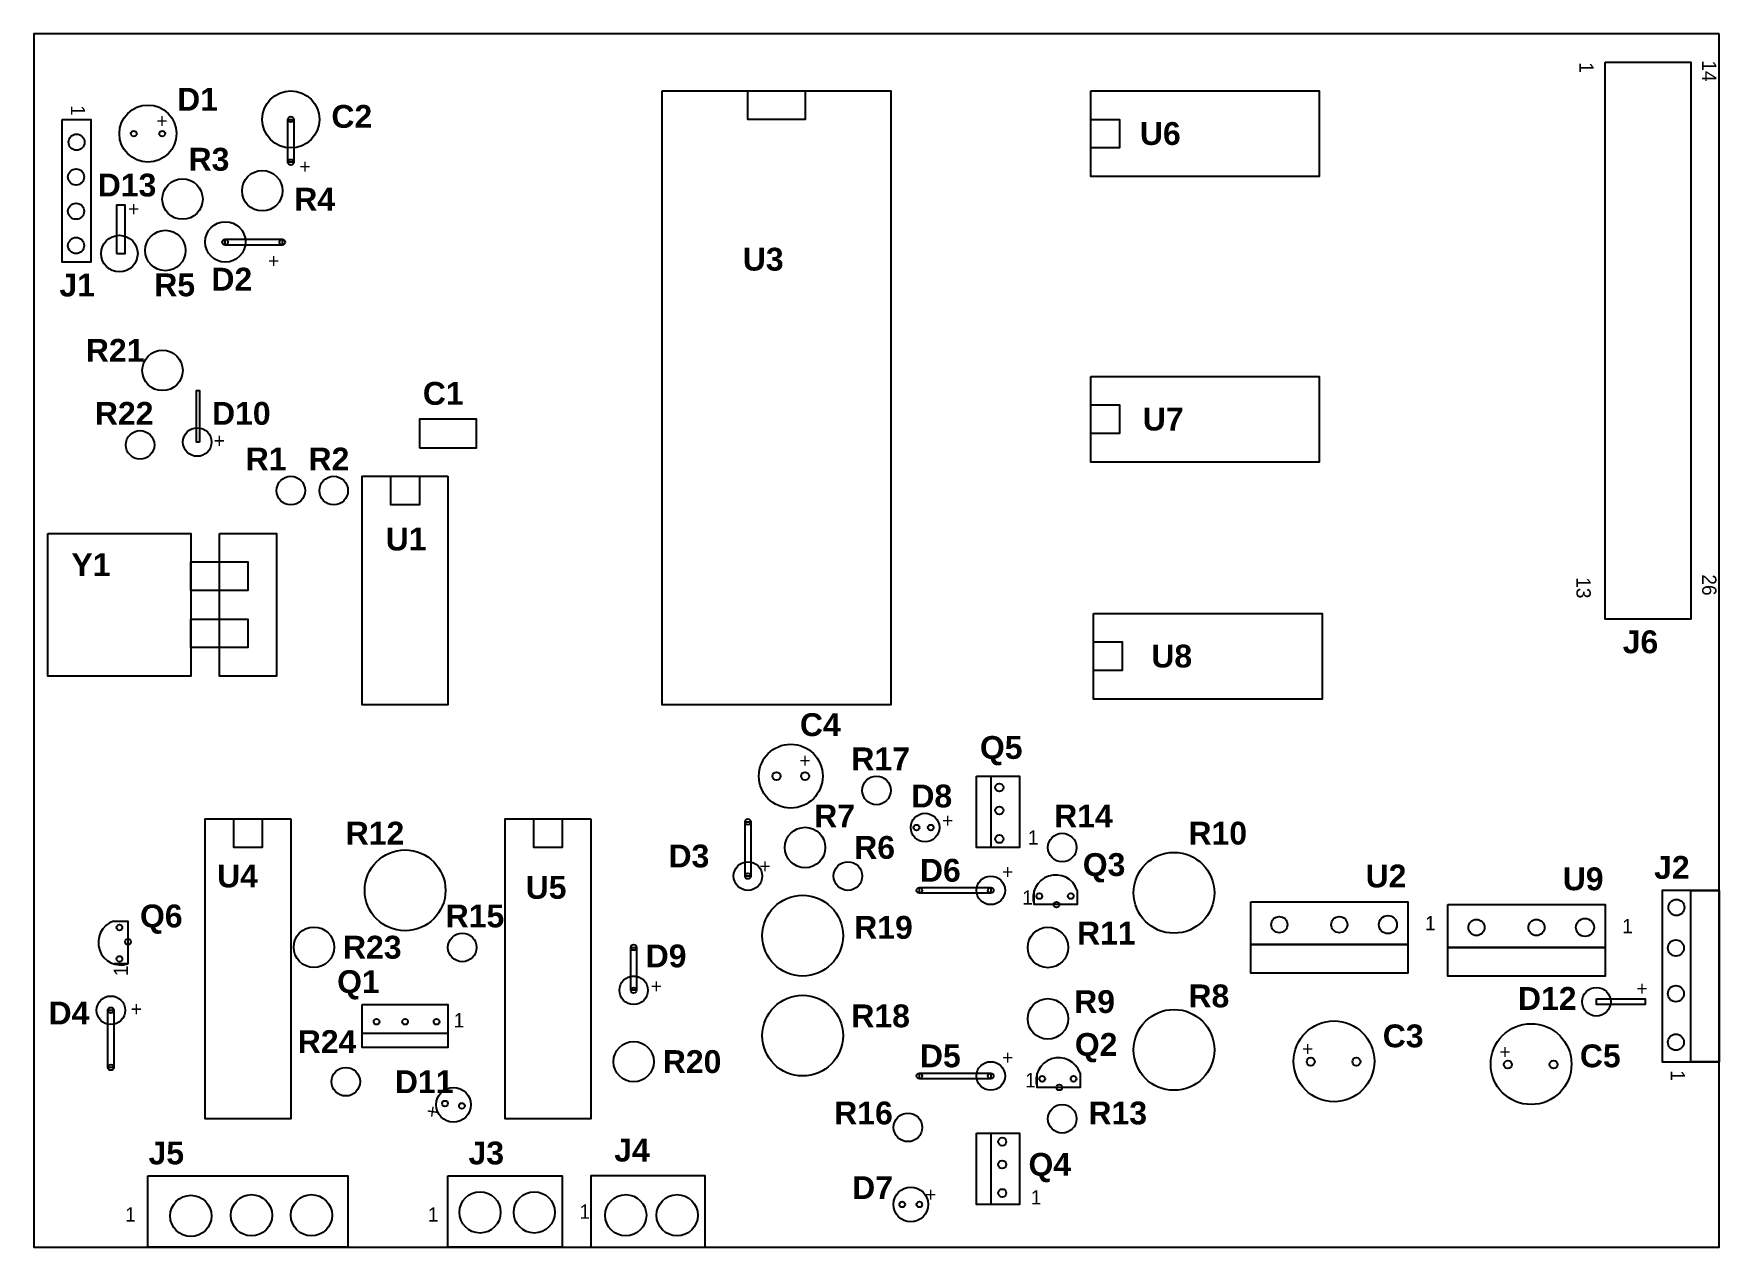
# Model space of a CAD drawing. Header units: millimetres. Extents: x 45 to 340, y 48 to 260.
import ezdxf

# ---------------------------------------------------------------- set-up
doc = ezdxf.new("R2010")
doc.units = ezdxf.units.MM

msp = doc.modelspace()

# ---------------------------------------------------------------- linework, layer by layer
for points in [[(340, 260), (45, 260), (45, 47.5), (340, 47.5)], [(320, 255), (335, 255), (335, 157.5), (320, 157.5)], [(155, 250), (195, 250), (195, 142.5), (155, 142.5)], [(170, 250), (180, 250), (180, 245), (170, 245)], [(230, 250), (270, 250), (270, 235), (230, 235)], [(50, 245), (55, 245), (55, 220), (50, 220)], [(89.5, 245), (90.5, 245), (90.5, 237.5), (89.5, 237.5)], [(230, 245), (235, 245), (235, 240), (230, 240)], [(59.5, 221.5), (61, 221.5), (61, 230), (59.5, 230)], [(78.5, 224), (88.5, 224), (88.5, 223), (78.5, 223)], [(230, 200), (270, 200), (270, 185), (230, 185)], [(74, 188.5), (73.5, 188.5), (73.5, 197.5), (74, 197.5)], [(230, 195), (235, 195), (235, 190), (230, 190)], [(112.5, 187.5), (122.5, 187.5), (122.5, 192.5), (112.5, 192.5)], [(117.5, 182.5), (117.5, 142.5), (102.5, 142.5), (102.5, 182.5)], [(107.5, 182.5), (112.5, 182.5), (112.5, 177.5), (107.5, 177.5)], [(47.5, 172.5), (72.5, 172.5), (72.5, 147.5), (47.5, 147.5)], [(77.5, 172.5), (87.5, 172.5), (87.5, 147.5), (77.5, 147.5)], [(72.5, 167.5), (82.5, 167.5), (82.5, 162.5), (72.5, 162.5)], [(72.5, 157.5), (82.5, 157.5), (82.5, 152.5), (72.5, 152.5)], [(230.5, 158.5), (270.5, 158.5), (270.5, 143.5), (230.5, 143.5)], [(230.5, 153.5), (235.5, 153.5), (235.5, 148.5), (230.5, 148.5)], [(210, 130), (212.5, 130), (212.5, 117.5), (210, 117.5)], [(210, 130), (217.5, 130), (217.5, 117.5), (210, 117.5)], [(90, 122.5), (90, 70), (75, 70), (75, 122.5)], [(80, 122.5), (85, 122.5), (85, 117.5), (80, 117.5)], [(142.5, 122.5), (142.5, 70), (127.5, 70), (127.5, 122.5)], [(132.5, 122.5), (137.5, 122.5), (137.5, 117.5), (132.5, 117.5)], [(169.5, 122), (170.5, 122), (170.5, 112.5), (169.5, 112.5)], [(200, 110.5), (212.5, 110.5), (212.5, 109.5), (200, 109.5)], [(340, 110), (330, 110), (330, 80), (340, 80)], [(335, 110), (340, 110), (340, 80), (335, 80)], [(258, 108), (285.5, 108), (285.5, 100.5), (258, 100.5)], [(292.5, 107.5), (320, 107.5), (320, 100), (292.5, 100)], [(258, 100.5), (285.5, 100.5), (285.5, 95.5), (258, 95.5)], [(149.5, 100), (150.5, 100), (150.5, 92.5), (149.5, 92.5)], [(292.5, 100), (320, 100), (320, 95), (292.5, 95)], [(58, 89), (59, 89), (59, 79), (58, 79)], [(102.5, 90), (117.5, 90), (117.5, 82.5), (102.5, 82.5)], [(318.5, 91), (327, 91), (327, 90), (318.5, 90)], [(102.5, 85), (117.5, 85), (117.5, 82.5), (102.5, 82.5)], [(200, 78), (212.5, 78), (212.5, 77), (200, 77)], [(210, 67.5), (217.5, 67.5), (217.5, 55), (210, 55)], [(210, 67.5), (212.5, 67.5), (212.5, 55), (210, 55)], [(65, 60), (100, 60), (100, 47.5), (65, 47.5)], [(117.5, 60), (137.5, 60), (137.5, 47.5), (117.5, 47.5)], [(142.5, 47.5), (162.5, 47.5), (162.5, 60), (142.5, 60)]]:
    msp.add_lwpolyline(points, close=True)
for points in [[(227.62, 110), (227.62, 107.5), (220.12, 107.5), (220.12, 110)], [(59, 104.62), (61.5, 104.62), (61.5, 97.12), (59, 97.12)], [(228.12, 78), (228.12, 75.5), (220.62, 75.5), (220.62, 78)]]:
    msp.add_lwpolyline(points)
for centre, radius in [((90, 245), 5), ((65, 242.5), 5), ((90, 245), 0.5), ((52.5, 241), 1.41), ((62.5, 242.5), 0.5), ((67.5, 242.5), 0.5), ((52.41, 234.91), 1.41), ((85, 232.5), 3.54), ((90, 237.5), 0.5), ((71.04, 231.04), 3.54), ((52.41, 228.91), 1.41), ((52.41, 222.91), 1.41), ((60, 221.5), 3.2), ((68.04, 222.04), 3.54), ((78.54, 223.54), 3.54), ((78.5, 223.5), 0.5), ((88.5, 223.5), 0.5), ((67.54, 201.04), 3.54), ((63.62, 188), 2.5), ((73.62, 188.5), 2.5), ((90, 180), 2.5), ((97.5, 180), 2.5), ((177.5, 130), 5.59), ((175, 130), 0.707), ((180, 130), 0.707), ((192.5, 127.5), 2.5), ((214, 128), 0.707), ((214, 124), 0.707), ((170, 122), 0.5), ((180, 117.5), 3.54), ((201, 121), 2.5), ((199.5, 121), 0.5), ((202, 121), 0.5), ((214, 119), 0.707), ((225, 117.5), 2.5), ((110, 110), 7.07), ((244.57, 109.57), 7.07), ((170, 112.5), 2.5), ((170, 112.5), 0.5), ((187.5, 112.5), 2.5), ((212.5, 110), 2.5), ((200, 110), 0.5), ((212.5, 110), 0.5), ((221, 109), 0.5), ((226.5, 109), 0.5), ((179.57, 102.07), 7.07), ((224, 107.5), 0.5), ((332.5, 107), 1.41), ((60, 103.5), 0.5), ((94.04, 100.04), 3.54), ((222.5, 100), 3.54), ((263, 104), 1.41), ((273.5, 104), 1.41), ((282, 104), 1.58), ((297.5, 103.5), 1.41), ((308, 103.5), 1.41), ((316.5, 103.5), 1.58), ((61.5, 101), 0.5), ((120, 100), 2.5), ((150, 100), 0.5), ((332.41, 99.91), 1.41), ((60, 98), 0.5), ((150, 92.5), 2.5), ((58.5, 89), 2.5), ((150, 92.5), 0.5), ((179.57, 84.57), 7.07), ((318.5, 90.5), 2.5), ((332.41, 91.91), 1.41), ((58.5, 89), 0.5), ((222.5, 87.5), 3.54), ((244.57, 82.07), 7.07), ((105, 87), 0.5), ((110, 87), 0.5), ((115.5, 87), 0.5), ((272.57, 80.07), 7.07), ((307.07, 79.57), 7.07), ((150, 80), 3.54), ((332.41, 83.41), 1.41), ((212.5, 77.5), 2.5), ((268.5, 80), 0.707), ((276.5, 80), 0.707), ((303, 79.5), 0.707), ((311, 79.5), 0.707), ((58.5, 79), 0.5), ((99.62, 76.5), 2.5), ((200, 77.5), 0.5), ((212.5, 77.5), 0.5), ((221.5, 77), 0.5), ((227, 77), 0.5), ((118.46, 72.46), 3.04), ((224.5, 75.5), 0.5), ((116.98, 72.67), 0.5), ((119.95, 72.25), 0.5), ((198, 68.5), 2.5), ((225, 70), 2.5), ((214.5, 66), 0.707), ((214.5, 62), 0.707), ((72.5, 53), 3.61), ((83.11, 53.11), 3.61), ((93.61, 53.11), 3.61), ((123.11, 53.61), 3.61), ((132.61, 53.61), 3.61), ((148.61, 53.11), 3.61), ((157.61, 53.11), 3.61), ((198.5, 55), 3.04), ((214.5, 57), 0.707), ((197, 55), 0.5), ((200, 55), 0.5)]:
    msp.add_circle(centre, radius)
for centre, start, end in [((223.87, 108.75), 18.4349, 198.4349), ((60.25, 100.87), 108.4349, 288.4349), ((224.37, 76.75), 18.4349, 198.4349)]:
    msp.add_arc(centre, 3.95, start, end)

# ---------------------------------------------------------------- texts
at = {"char_height": 2.5, "attachment_point": 1}
for s, insert, width, rotation in [('1', (318, 255), 6.5, 270), ('14', (339.5, 255.33), 6.5, 270), ('1', (54, 247.5), 5, 270), ('13', (317.5, 164.83), 6.5, 270), ('26', (339.5, 165.33), 6.5, 270), ('1', (59, 95), 4, 90), ('1', (334, 78.5), 5.5, 270), ('+', (115.56, 69.84), 2.5, 171.8699)]:
    msp.add_mtext(s, dxfattribs=dict(at, insert=insert, width=width, rotation=rotation))
at = {"attachment_point": 1}
for s, insert, char_height, width in [('{\\fArial|b1|i0|c0|p34;D1}', (70.1, 250.52), 4, 9.5), ('+', (66.5, 246), 2.5, 3), ('{\\fArial|b1|i0|c0|p34;C2}', (97.1, 247.52), 4, 9.5), ('{\\fArial|b1|i0|c0|p34;U6}', (238.6, 244.52), 4, 9.5), ('{\\fArial|b1|i0|c0|p34;R3}', (72.1, 240.02), 4, 9.5), ('+', (91.5, 238), 2.5, 3.5), ('{\\fArial|b1|i0|c0|p34;D13}', (56.21, 235.5), 4, 9.5), ('+', (61.5, 230.58), 2.5, 5), ('{\\fArial|b1|i0|c0|p34;R4}', (90.6, 233.02), 4, 9.5), ('{\\fArial|b1|i0|c0|p34;U3}', (169.1, 222.52), 4, 9.5), ('{\\fArial|b1|i0|c0|p34;D2}', (76.1, 219.02), 4, 9.5), ('+', (86, 221.5), 2.5, 5), ('{\\fArial|b1|i0|c0|p34;J1}', (49.5, 218), 4, 9.5), ('{\\fArial|b1|i0|c0|p34;R5}', (66.1, 218.02), 4, 9.5), ('{\\fArial|b1|i0|c0|p34;R21}', (54.13, 206.55), 4, 9.5), ('{\\fArial|b1|i0|c0|p34;C1}', (113.1, 199.02), 4, 9.5), ('{\\fArial|b1|i0|c0|p34;R22}', (55.71, 195.52), 4, 9.5), ('{\\fArial|b1|i0|c0|p34;D10}', (76.21, 195.52), 4, 9.5), ('{\\fArial|b1|i0|c0|p34;U7}', (239.1, 194.52), 4, 9.5), ('+', (76.5, 190), 2.5, 3.5), ('{\\fArial|b1|i0|c0|p34;R1}', (82.1, 187.52), 4, 9.5), ('{\\fArial|b1|i0|c0|p34;R2}', (93.1, 187.52), 4, 9.5), ('{\\fArial|b1|i0|c0|p34;U1}', (106.6, 173.52), 4, 9.5), ('{\\fArial|b1|i0|c0|p34;Y1}', (51.6, 169.02), 4, 9.5), ('{\\fArial|b1|i0|c0|p34;J6}', (323.1, 155.52), 4, 9.5), ('{\\fArial|b1|i0|c0|p34;U8}', (240.6, 153.02), 4, 9.5), ('{\\fArial|b1|i0|c0|p34;C4}', (179.1, 141.02), 4, 9.5), ('{\\fArial|b1|i0|c0|p34;Q5}', (210.6, 137.02), 4, 9.5), ('+', (179, 134), 2.5, 3.5), ('{\\fArial|b1|i0|c0|p34;R17}', (188.1, 135.02), 4, 9.5), ('{\\fArial|b1|i0|c0|p34;D8}', (198.6, 128.52), 4, 9.5), ('{\\fArial|b1|i0|c0|p34;R7}', (181.6, 125.02), 4, 9.5), ('{\\fArial|b1|i0|c0|p34;R14}', (223.6, 125.02), 4, 9.5), ('{\\fArial|b1|i0|c0|p34;R12}', (99.6, 122.02), 4, 9.5), ('+', (204, 123.5), 2.5, 2.5), ('{\\fArial|b1|i0|c0|p34;R10}', (247.1, 122.02), 4, 9.5), ('{\\fArial|b1|i0|c0|p34;D3}', (156.1, 118.02), 4, 9.5), ('{\\fArial|b1|i0|c0|p34;R6}', (188.6, 119.52), 4, 9.5), ('1', (219, 120.5), 2.5, 4), ('+', (172, 115.5), 2.5, 2.5), ('{\\fArial|b1|i0|c0|p34;D6}', (200.1, 115.52), 4, 9.5), ('{\\fArial|b1|i0|c0|p34;Q3}', (228.6, 116.52), 4, 9.5), ('{\\fArial|b1|i0|c0|p34;J2}', (328.6, 116.02), 4, 9.5), ('{\\fArial|b1|i0|c0|p34;U4}', (77.1, 114.52), 4, 9.5), ('{\\fArial|b1|i0|c0|p34;U5}', (131.1, 112.52), 4, 9.5), ('+', (214.5, 114.5), 2.5, 2), ('{\\fArial|b1|i0|c0|p34;U2}', (278.1, 114.52), 4, 9.5), ('{\\fArial|b1|i0|c0|p34;U9}', (312.6, 114.02), 4, 9.5), ('1', (218, 110), 2.5, 4), ('{\\fArial|b1|i0|c0|p34;Q6}', (63.6, 107.52), 4, 9.5), ('{\\fArial|b1|i0|c0|p34;R15}', (117.1, 107.52), 4, 9.5), ('{\\fArial|b1|i0|c0|p34;R19}', (188.6, 105.52), 4, 9.5), ('{\\fArial|b1|i0|c0|p34;R11}', (227.6, 104.52), 4, 9.5), ('1', (288.5, 105.5), 2.5, 6.5), ('1', (323, 105), 2.5, 6.5), ('{\\fArial|b1|i0|c0|p34;R23}', (99.13, 102.05), 4, 9.5), ('{\\fArial|b1|i0|c0|p34;D9}', (152.1, 100.52), 4, 9.5), ('{\\fArial|b1|i0|c0|p34;Q1}', (98.1, 96.02), 4, 9.5), ('+', (153, 94.5), 2.5, 1), ('{\\fArial|b1|i0|c0|p34;R9}', (227.1, 92.52), 4, 9.5), ('{\\fArial|b1|i0|c0|p34;R8}', (247.1, 93.52), 4, 9.5), ('{\\fArial|b1|i0|c0|p34;D12}', (304.76, 93.07), 4, 9.5), ('+', (325.5, 94.08), 2.5, 5), ('{\\fArial|b1|i0|c0|p34;D4}', (47.6, 90.52), 4, 9.5), ('+', (62, 90.5), 2.5, 3), ('{\\fArial|b1|i0|c0|p34;R18}', (188.1, 90.02), 4, 9.5), ('{\\fArial|b1|i0|c0|p34;R24}', (91.21, 85.52), 4, 9.5), ('1', (118.5, 88.5), 2.5, 5), ('{\\fArial|b1|i0|c0|p34;C3}', (281.1, 86.52), 4, 9.5), ('{\\fArial|b1|i0|c0|p34;D5}', (200.1, 83.02), 4, 9.5), ('{\\fArial|b1|i0|c0|p34;Q2}', (227.21, 85.02), 4, 9.5), ('+', (267, 83.5), 2.5, 3.5), ('{\\fArial|b1|i0|c0|p34;C5}', (315.6, 83.02), 4, 9.5), ('{\\fArial|b1|i0|c0|p34;R20}', (155.1, 82.02), 4, 9.5), ('+', (214.5, 82), 2.5, 2), ('+', (301.5, 83), 2.5, 3.5), ('{\\fArial|b1|i0|c0|p34;D11}', (108.21, 78.49), 4, 9.5), ('1', (218.5, 78), 2.5, 2.5), ('{\\fArial|b1|i0|c0|p34;R16}', (185.1, 73.02), 4, 9.5), ('{\\fArial|b1|i0|c0|p34;R13}', (229.6, 73.02), 4, 9.5), ('{\\fArial|b1|i0|c0|p34;J5}', (65.1, 66.02), 4, 9.5), ('{\\fArial|b1|i0|c0|p34;J3}', (121.1, 66.02), 4, 9.5), ('{\\fArial|b1|i0|c0|p34;J4}', (146.6, 66.52), 4, 9.5), ('{\\fArial|b1|i0|c0|p34;Q4}', (219.1, 64.02), 4, 9.5), ('{\\fArial|b1|i0|c0|p34;D7}', (188.24, 59.95), 4, 9.5), ('+', (201, 58), 2.5, 2.5), ('1', (219.5, 57.5), 2.5, 3), ('1', (61, 54.5), 2.5, 3.5), ('1', (114, 54.5), 2.5, 3.5), ('1', (140.5, 55), 2.5, 3.5)]:
    msp.add_mtext(s, dxfattribs=dict(at, insert=insert, char_height=char_height, width=width))

doc.saveas('drawing.dxf')
